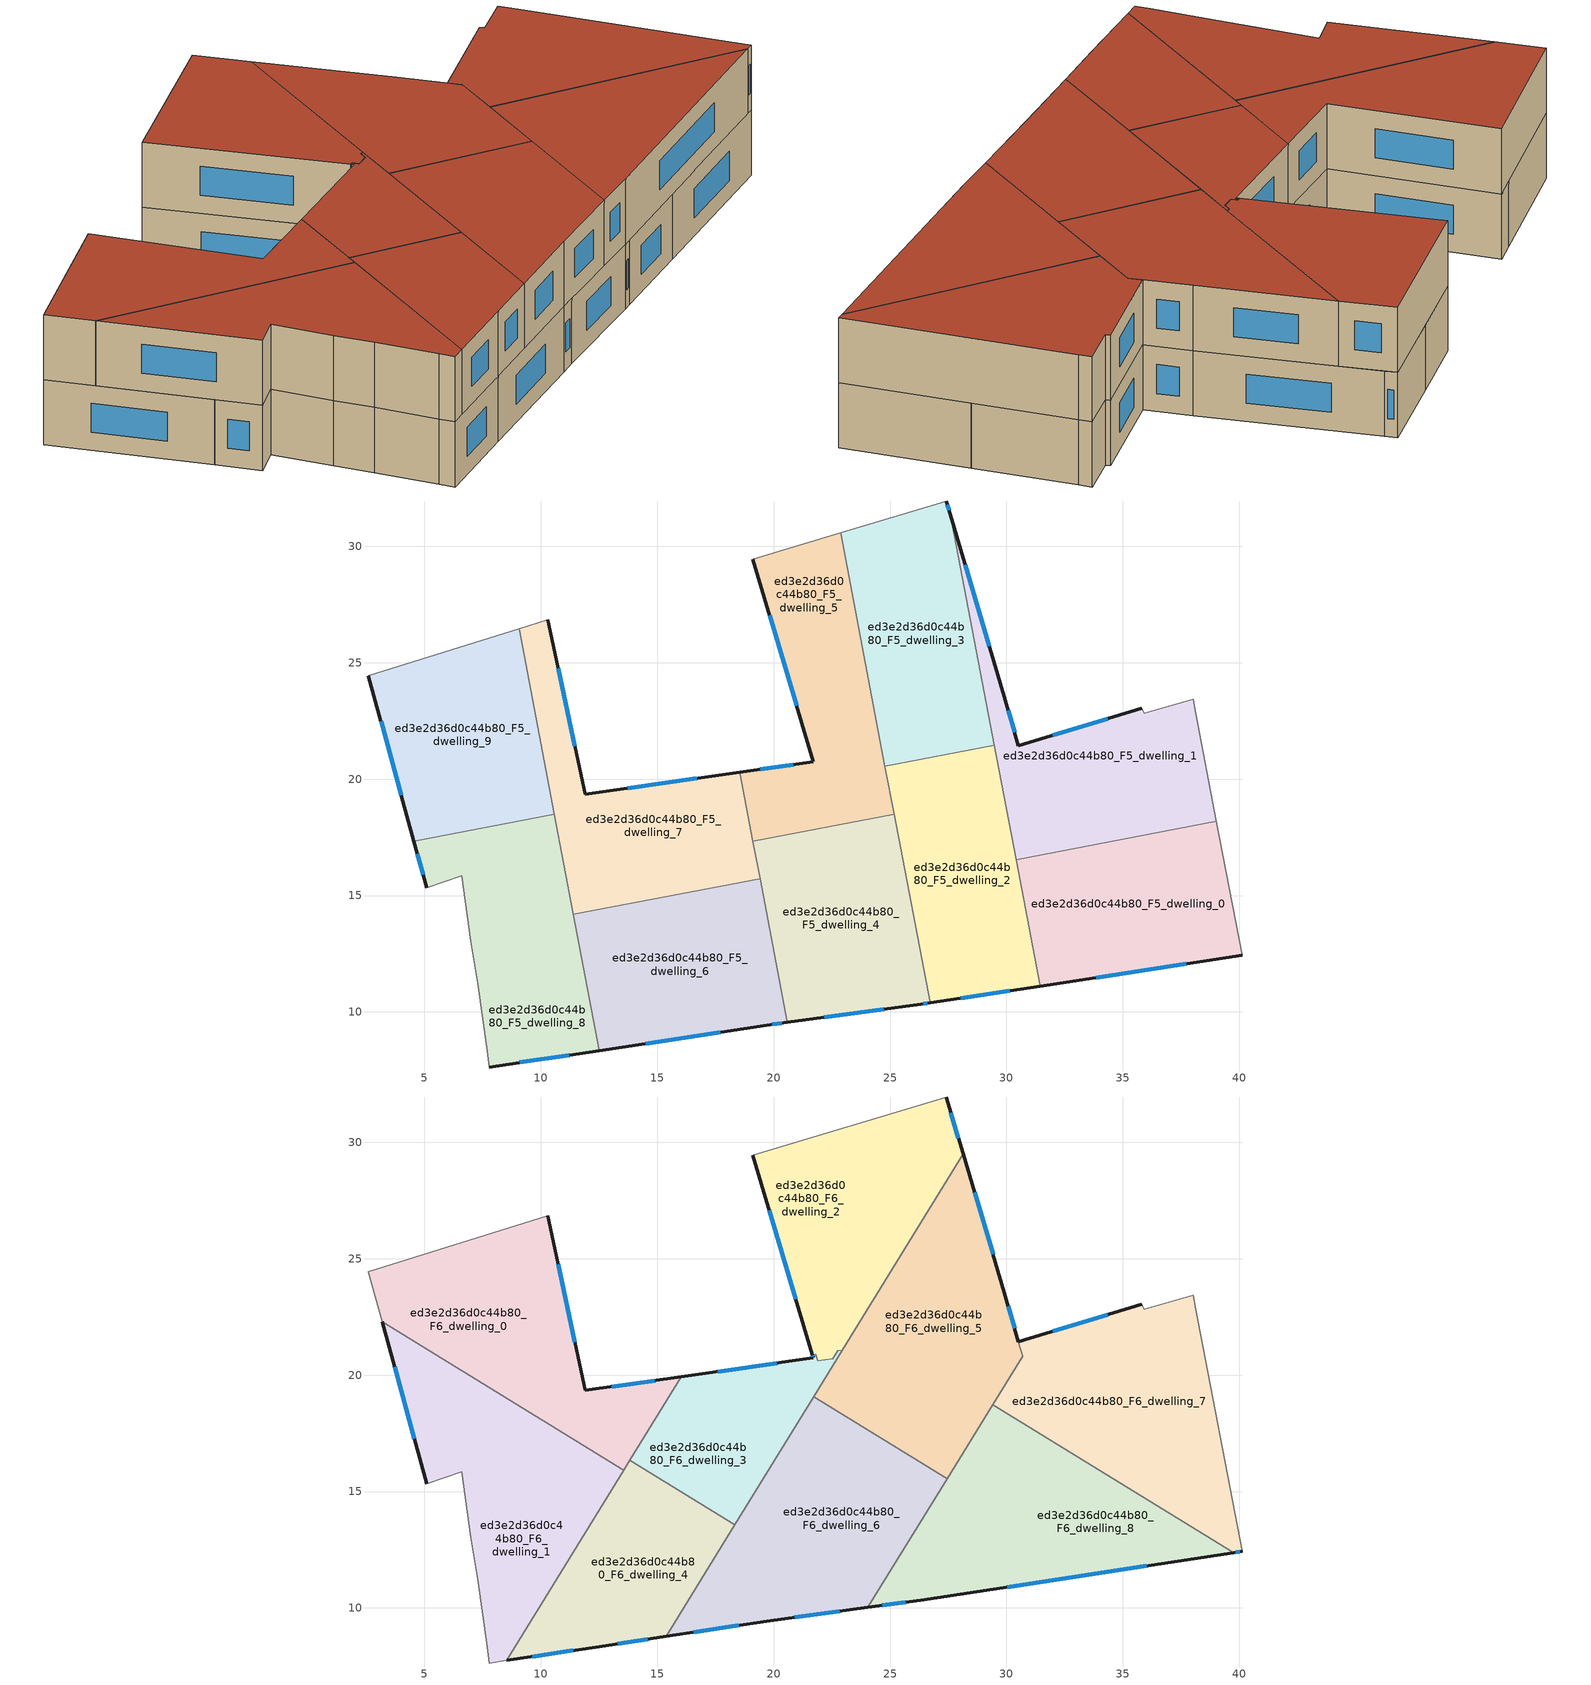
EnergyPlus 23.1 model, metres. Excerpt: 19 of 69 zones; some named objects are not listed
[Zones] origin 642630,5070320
ed3e2d36d0c44b80_F5_dwelling_0
 floor to ed3e2d36d0c44b80_F4_dwelling_0 (EU_floor_Construction): 39.02,18.18 40.12,12.43 31.45,11.11 30.41,16.54 z15
 wall outside (EU_wall_Construction): 31.45,11.11 40.12,12.43 z15:18
 wall to ed3e2d36d0c44b80_F5_dwelling_1 (EU_wall_Construction): 39.02,18.18 30.41,16.54 z15:18
 wall adiabatic (EU_wall_Construction): 40.12,12.43 39.02,18.18 z15:18
 wall to ed3e2d36d0c44b80_F5_dwelling_2 (EU_wall_Construction): 30.41,16.54 31.45,11.11 z15:18
 window (EU_Window_Construction): 33.85,11.48 37.72,12.07 z15.83:17.17
 ceiling adiabatic (EU_roof_Construction): 39.76,12.38 32.37,16.92 30.41,16.54 31.45,11.11 z18
ed3e2d36d0c44b80_F5_dwelling_1
 floor to ed3e2d36d0c44b80_F4_dwelling_1 (EU_floor_Construction): 38.02,23.44 38.12,22.84 39.02,18.18 30.41,16.54 27.58,31.39 29.92,23.54 30.52,21.44 35.82,23.04 35.92,22.84 z15
 wall outside (EU_wall_Construction): 35.82,23.04 30.52,21.44 29.92,23.54 27.58,31.39 z15:18
 wall adiabatic (EU_wall_Construction): 39.02,18.18 38.12,22.84 38.02,23.44 35.92,22.84 35.82,23.04 z15:18
 wall to ed3e2d36d0c44b80_F5_dwelling_3 (EU_wall_Construction): 27.58,31.39 29.48,21.46 z15:18
 wall to ed3e2d36d0c44b80_F5_dwelling_2 (EU_wall_Construction): 29.48,21.46 30.41,16.54 z15:18
 window (EU_Window_Construction): 29.27,25.71 28.23,29.22 / 30.35,22.02 30.08,22.96 / 34.35,22.6 31.98,21.88 z15.83:17.17
 ceiling adiabatic (EU_roof_Construction): 32.37,16.92 30.07,18.33 30.41,16.54 z18
ed3e2d36d0c44b80_F5_dwelling_2
 floor to ed3e2d36d0c44b80_F4_dwelling_2 (EU_floor_Construction): 29.48,21.46 31.45,11.11 26.72,10.39 24.78,20.56 z15
 wall outside (EU_wall_Construction): 26.72,10.39 31.45,11.11 z15:18
 wall to ed3e2d36d0c44b80_F5_dwelling_3 (EU_wall_Construction): 29.48,21.46 24.78,20.56 z15:18
 wall to ed3e2d36d0c44b80_F5_dwelling_4 (EU_wall_Construction): 25.18,18.49 26.72,10.39 z15:18
 wall to ed3e2d36d0c44b80_F5_dwelling_5 (EU_wall_Construction): 24.78,20.56 25.18,18.49 z15:18
 window (EU_Window_Construction): 28.03,10.59 30.14,10.91 z15.83:17.17
ed3e2d36d0c44b80_F5_dwelling_3
 floor to ed3e2d36d0c44b80_F4_dwelling_3 (EU_floor_Construction): 27.58,31.39 29.48,21.46 24.78,20.56 22.87,30.58 27.42,31.95 z15
 wall outside (EU_wall_Construction): 27.58,31.39 27.42,31.95 z15:18
 wall adiabatic (EU_wall_Construction): 27.42,31.95 22.87,30.58 z15:18
 wall to ed3e2d36d0c44b80_F5_dwelling_5 (EU_wall_Construction): 22.87,30.58 24.78,20.56 z15:18
 window (EU_Window_Construction): 27.54,31.54 27.46,31.79 z15.83:17.17
ed3e2d36d0c44b80_F5_dwelling_4
 floor to ed3e2d36d0c44b80_F4_dwelling_4 (EU_floor_Construction): 25.18,18.49 26.72,10.39 26.31,10.33 20.59,9.55 19.11,17.33 z15
 wall outside (EU_wall_Construction): 20.59,9.55 26.31,10.33 26.72,10.39 z15:18
 wall to ed3e2d36d0c44b80_F5_dwelling_5 (EU_wall_Construction): 25.18,18.49 19.11,17.33 z15:18
 wall to ed3e2d36d0c44b80_F5_dwelling_6 (EU_wall_Construction): 19.42,15.72 20.59,9.55 z15:18
 wall to ed3e2d36d0c44b80_F5_dwelling_7 (EU_wall_Construction): 19.11,17.33 19.42,15.72 z15:18
 window (EU_Window_Construction): 26.42,10.35 26.61,10.38 / 22.18,9.77 24.73,10.12 z15.83:17.17
ed3e2d36d0c44b80_F5_dwelling_5
 floor to ed3e2d36d0c44b80_F4_dwelling_5 (EU_floor_Construction): 22.87,30.58 25.18,18.49 19.11,17.33 18.55,20.29 21.71,20.74 19.11,29.45 z15
 wall outside (EU_wall_Construction): 19.11,29.45 21.71,20.74 18.55,20.29 z15:18
 wall adiabatic (EU_wall_Construction): 22.87,30.58 19.11,29.45 z15:18
 wall to ed3e2d36d0c44b80_F5_dwelling_7 (EU_wall_Construction): 18.55,20.29 19.11,17.33 z15:18
 window (EU_Window_Construction): 19.83,27.04 20.99,23.15 / 20.83,20.62 19.42,20.41 z15.83:17.17
ed3e2d36d0c44b80_F5_dwelling_6
 floor to ed3e2d36d0c44b80_F4_dwelling_6 (EU_floor_Construction): 19.42,15.72 20.59,9.55 19.7,9.43 12.52,8.34 11.4,14.19 z15
 wall outside (EU_wall_Construction): 12.52,8.34 19.7,9.43 20.59,9.55 z15:18
 wall to ed3e2d36d0c44b80_F5_dwelling_7 (EU_wall_Construction): 19.42,15.72 11.4,14.19 z15:18
 wall to ed3e2d36d0c44b80_F5_dwelling_8 (EU_wall_Construction): 11.4,14.19 12.52,8.34 z15:18
 window (EU_Window_Construction): 14.51,8.64 17.72,9.13 / 19.95,9.47 20.35,9.52 z15.83:17.17
ed3e2d36d0c44b80_F5_dwelling_7
 floor to ed3e2d36d0c44b80_F4_dwelling_7 (EU_floor_Construction): 18.55,20.29 19.42,15.72 11.4,14.19 9.06,26.46 10.3,26.85 11.9,19.34 z15
 wall outside (EU_wall_Construction): 18.55,20.29 11.9,19.34 10.3,26.85 z15:18
 wall adiabatic (EU_wall_Construction): 10.3,26.85 9.06,26.46 z15:18
 wall to ed3e2d36d0c44b80_F5_dwelling_9 (EU_wall_Construction): 9.06,26.46 10.58,18.49 z15:18
 wall to ed3e2d36d0c44b80_F5_dwelling_8 (EU_wall_Construction): 10.58,18.49 11.4,14.19 z15:18
 window (EU_Window_Construction): 11.46,21.42 10.75,24.77 / 16.71,20.03 13.74,19.6 z15.83:17.17
ed3e2d36d0c44b80_F5_dwelling_8
 floor to ed3e2d36d0c44b80_F4_dwelling_8 (EU_floor_Construction): 10.58,18.49 12.52,8.34 7.8,7.63 7.7,8.34 7.3,11.24 7,13.04 6.6,15.84 5.1,15.34 4.55,17.34 z15
 wall outside (EU_wall_Construction): 4.55,17.34 5.1,15.34 / 7.8,7.63 12.52,8.34 z15:18
 wall adiabatic (EU_wall_Construction): 5.1,15.34 6.6,15.84 7,13.04 7.3,11.24 7.7,8.34 7.8,7.63 z15:18
 wall to ed3e2d36d0c44b80_F5_dwelling_9 (EU_wall_Construction): 10.58,18.49 4.55,17.34 z15:18
 window (EU_Window_Construction): 4.7,16.79 4.95,15.89 / 9.1,7.83 11.21,8.14 z15.83:17.17
ed3e2d36d0c44b80_F5_dwelling_9
 floor to ed3e2d36d0c44b80_F4_dwelling_9 (EU_floor_Construction): 9.06,26.46 10.58,18.49 4.55,17.34 2.6,24.45 z15
 wall outside (EU_wall_Construction): 2.6,24.45 4.55,17.34 z15:18
 wall adiabatic (EU_wall_Construction): 9.06,26.46 2.6,24.45 z15:18
 window (EU_Window_Construction): 3.14,22.48 4.01,19.31 z15.83:17.17
ed3e2d36d0c44b80_F6_dwelling_0
 floor to ed3e2d36d0c44b80_F5_dwelling_9 (EU_floor_Construction): 9.06,26.46 10.58,18.49 9.65,18.31 3.19,22.28 2.6,24.45 z18
 floor to ed3e2d36d0c44b80_F5_dwelling_7 (EU_floor_Construction): 10.3,26.85 11.9,19.34 16.04,19.93 13.56,15.91 10.75,17.64 9.06,26.46 z18
 floor to ed3e2d36d0c44b80_F5_dwelling_8 (EU_floor_Construction): 10.58,18.49 10.75,17.64 9.65,18.31 z18
 wall outside (EU_wall_Construction): 16.04,19.93 11.9,19.34 10.3,26.85 z18:21
 wall adiabatic (EU_wall_Construction): 10.3,26.85 2.6,24.45 3.19,22.29 z18:21
 wall to ed3e2d36d0c44b80_F6_dwelling_1 (EU_wall_Construction): 3.19,22.29 13.56,15.91 z18:21
 wall to ed3e2d36d0c44b80_F6_dwelling_3 (EU_wall_Construction): 13.83,16.34 16.04,19.93 z18:21
 wall to ed3e2d36d0c44b80_F6_dwelling_4 (EU_wall_Construction): 13.56,15.91 13.83,16.34 z18:21
 window (EU_Window_Construction): 11.46,21.42 10.75,24.77 / 14.89,19.77 13.05,19.51 z18.83:20.17
 roof outside (EU_roof_Construction): 13.56,15.91 16.04,19.93 11.9,19.34 10.3,26.85 2.6,24.45 3.19,22.29 z21
ed3e2d36d0c44b80_F6_dwelling_1
 floor to ed3e2d36d0c44b80_F5_dwelling_8 (EU_floor_Construction): 10.75,17.64 11.66,12.82 8.54,7.75 7.8,7.63 7.7,8.34 7.3,11.24 7,13.04 6.6,15.84 5.1,15.34 4.55,17.34 9.65,18.31 z18
 floor to ed3e2d36d0c44b80_F5_dwelling_9 (EU_floor_Construction): 9.65,18.31 4.55,17.34 3.19,22.28 z18
 floor to ed3e2d36d0c44b80_F5_dwelling_6 (EU_floor_Construction): 12.65,14.43 11.66,12.82 11.4,14.19 z18
 floor to ed3e2d36d0c44b80_F5_dwelling_7 (EU_floor_Construction): 13.56,15.91 12.65,14.43 11.4,14.19 10.75,17.64 z18
 wall outside (EU_wall_Construction): 3.19,22.29 5.1,15.34 z18:21
 wall adiabatic (EU_wall_Construction): 5.1,15.34 6.6,15.84 7,13.04 7.3,11.24 7.7,8.34 7.8,7.63 8.54,7.75 z18:21
 wall to ed3e2d36d0c44b80_F6_dwelling_4 (EU_wall_Construction): 8.54,7.75 13.56,15.91 z18:21
 window (EU_Window_Construction): 3.72,20.36 4.57,17.26 z18.83:20.17
 roof outside (EU_roof_Construction): 8.54,7.75 13.56,15.91 3.19,22.29 5.1,15.34 6.6,15.84 7,13.04 7.3,11.24 7.7,8.34 7.8,7.63 z21
ed3e2d36d0c44b80_F6_dwelling_2
 floor to ed3e2d36d0c44b80_F5_dwelling_5 (EU_floor_Construction): 22.87,30.58 24.28,23.23 22.95,21.07 22.75,21.04 22.55,20.71 21.9,20.62 21.82,20.91 21.67,20.89 19.11,29.45 z18
 floor to ed3e2d36d0c44b80_F5_dwelling_1 (EU_floor_Construction): 27.58,31.39 28.14,29.51 27.99,29.26 z18
 floor to ed3e2d36d0c44b80_F5_dwelling_3 (EU_floor_Construction): 27.42,31.95 27.58,31.39 27.99,29.26 24.28,23.23 22.87,30.58 z18
 wall outside (EU_wall_Construction): 28.14,29.51 27.42,31.95 / 19.11,29.45 21.67,20.88 z18:21
 wall adiabatic (EU_wall_Construction): 27.42,31.95 19.11,29.45 z18:21
 wall to ed3e2d36d0c44b80_F6_dwelling_3 (EU_wall_Construction): 21.67,20.88 21.82,20.91 21.9,20.62 22.55,20.71 22.75,21.04 22.95,21.07 z18:21
 wall to ed3e2d36d0c44b80_F6_dwelling_5 (EU_wall_Construction): 22.95,21.07 28.14,29.51 z18:21
 window (EU_Window_Construction): 27.94,30.19 27.62,31.27 / 19.82,27.08 20.96,23.26 z18.83:20.17
 roof outside (EU_roof_Construction): 22.95,21.07 28.14,29.51 27.42,31.95 19.11,29.45 21.67,20.88 21.82,20.91 21.9,20.62 22.55,20.71 22.75,21.04 z21
ed3e2d36d0c44b80_F6_dwelling_3
 floor to ed3e2d36d0c44b80_F5_dwelling_7 (EU_floor_Construction): 18.55,20.29 19.42,15.72 15.91,15.05 13.83,16.34 16.04,19.93 z18
 floor to ed3e2d36d0c44b80_F5_dwelling_5 (EU_floor_Construction): 22.95,21.07 20.85,17.66 19.11,17.33 18.55,20.29 21.71,20.74 21.67,20.89 21.82,20.91 21.9,20.62 22.55,20.71 22.75,21.04 z18
 floor to ed3e2d36d0c44b80_F5_dwelling_6 (EU_floor_Construction): 19.42,15.72 19.48,15.43 18.33,13.57 15.91,15.05 z18
 floor to ed3e2d36d0c44b80_F5_dwelling_4 (EU_floor_Construction): 20.85,17.66 19.48,15.43 19.11,17.33 z18
 wall outside (EU_wall_Construction): 21.71,20.74 16.04,19.93 / 21.71,20.74 21.67,20.88 z18:21
 wall to ed3e2d36d0c44b80_F6_dwelling_4 (EU_wall_Construction): 13.83,16.34 18.33,13.57 z18:21
 wall to ed3e2d36d0c44b80_F6_dwelling_6 (EU_wall_Construction): 18.33,13.57 21.72,19.08 z18:21
 wall to ed3e2d36d0c44b80_F6_dwelling_5 (EU_wall_Construction): 21.72,19.08 22.95,21.07 z18:21
 window (EU_Window_Construction): 20.14,20.52 17.61,20.16 / 21.7,20.78 21.68,20.85 z18.83:20.17
 roof outside (EU_roof_Construction): 18.33,13.57 22.95,21.07 22.75,21.04 22.55,20.71 21.9,20.62 21.82,20.91 21.67,20.88 21.71,20.74 16.04,19.93 13.83,16.34 z21
ed3e2d36d0c44b80_F6_dwelling_4
 floor to ed3e2d36d0c44b80_F5_dwelling_6 (EU_floor_Construction): 18.33,13.57 15.38,8.78 12.52,8.34 11.66,12.82 12.65,14.43 15.91,15.05 z18
 floor to ed3e2d36d0c44b80_F5_dwelling_8 (EU_floor_Construction): 11.66,12.82 12.52,8.34 12.51,8.34 8.54,7.75 z18
 floor to ed3e2d36d0c44b80_F5_dwelling_7 (EU_floor_Construction): 15.91,15.05 12.65,14.43 13.83,16.34 z18
 wall outside (EU_wall_Construction): 8.54,7.75 12.5,8.33 15.38,8.78 z18:21
 wall to ed3e2d36d0c44b80_F6_dwelling_6 (EU_wall_Construction): 15.38,8.78 18.33,13.57 z18:21
 window (EU_Window_Construction): 13.3,8.46 14.58,8.65 / 9.64,7.91 11.4,8.17 z18.83:20.17
 roof outside (EU_roof_Construction): 15.38,8.78 18.33,13.57 13.83,16.34 8.54,7.75 12.5,8.33 z21
ed3e2d36d0c44b80_F6_dwelling_5
 floor to ed3e2d36d0c44b80_F5_dwelling_2 (EU_floor_Construction): 29.48,21.46 29.86,19.46 27.45,15.55 25.51,16.74 24.78,20.56 z18
 floor to ed3e2d36d0c44b80_F5_dwelling_3 (EU_floor_Construction): 27.99,29.26 29.48,21.46 24.78,20.56 24.28,23.23 z18
 floor to ed3e2d36d0c44b80_F5_dwelling_1 (EU_floor_Construction): 28.14,29.51 29.92,23.54 30.69,20.82 29.86,19.46 27.99,29.26 z18
 floor to ed3e2d36d0c44b80_F5_dwelling_5 (EU_floor_Construction): 24.28,23.23 25.18,18.49 23.27,18.12 21.72,19.08 z18
 floor to ed3e2d36d0c44b80_F5_dwelling_4 (EU_floor_Construction): 25.18,18.49 25.51,16.74 23.27,18.12 z18
 wall outside (EU_wall_Construction): 30.52,21.44 29.92,23.54 28.14,29.51 z18:21
 wall to ed3e2d36d0c44b80_F6_dwelling_6 (EU_wall_Construction): 21.72,19.08 27.45,15.55 z18:21
 wall to ed3e2d36d0c44b80_F6_dwelling_7 (EU_wall_Construction): 29.41,18.74 30.69,20.82 30.52,21.44 z18:21
 wall to ed3e2d36d0c44b80_F6_dwelling_8 (EU_wall_Construction): 27.45,15.55 29.41,18.74 z18:21
 window (EU_Window_Construction): 29.43,25.19 28.63,27.86 / 30.35,22.02 30.08,22.96 z18.83:20.17
 roof outside (EU_roof_Construction): 27.45,15.55 30.69,20.82 29.92,23.54 28.14,29.51 21.72,19.08 z21
ed3e2d36d0c44b80_F6_dwelling_6
 floor to ed3e2d36d0c44b80_F5_dwelling_4 (EU_floor_Construction): 25.51,16.74 26.14,13.43 24.05,10.03 20.59,9.56 19.48,15.43 20.85,17.66 23.27,18.12 z18
 floor to ed3e2d36d0c44b80_F5_dwelling_6 (EU_floor_Construction): 19.48,15.43 20.59,9.56 19.7,9.43 15.38,8.78 z18
 floor to ed3e2d36d0c44b80_F5_dwelling_2 (EU_floor_Construction): 27.45,15.55 26.14,13.43 25.51,16.74 z18
 floor to ed3e2d36d0c44b80_F5_dwelling_5 (EU_floor_Construction): 23.27,18.12 20.85,17.66 21.72,19.08 z18
 wall outside (EU_wall_Construction): 15.38,8.78 19.7,9.43 24.05,10.03 z18:21
 wall to ed3e2d36d0c44b80_F6_dwelling_8 (EU_wall_Construction): 24.05,10.03 27.45,15.55 z18:21
 window (EU_Window_Construction): 20.91,9.6 22.85,9.86 / 16.58,8.96 18.51,9.25 z18.83:20.17
 roof outside (EU_roof_Construction): 24.05,10.03 27.45,15.55 21.72,19.08 15.38,8.78 19.7,9.43 z21
ed3e2d36d0c44b80_F6_dwelling_7
 floor to ed3e2d36d0c44b80_F5_dwelling_1 (EU_floor_Construction): 38.02,23.44 38.12,22.84 39.02,18.18 32.37,16.92 30.07,18.33 29.86,19.46 30.69,20.82 30.52,21.44 35.82,23.04 35.92,22.84 z18
 floor to ed3e2d36d0c44b80_F5_dwelling_0 (EU_floor_Construction): 39.02,18.18 40.12,12.43 39.76,12.38 32.37,16.92 z18
 floor to ed3e2d36d0c44b80_F5_dwelling_2 (EU_floor_Construction): 29.86,19.46 30.07,18.33 29.41,18.74 z18
 wall outside (EU_wall_Construction): 39.76,12.38 40.12,12.43 / 35.82,23.04 30.52,21.44 z18:21
 wall to ed3e2d36d0c44b80_F6_dwelling_8 (EU_wall_Construction): 29.41,18.74 39.76,12.38 z18:21
 wall adiabatic (EU_wall_Construction): 40.12,12.43 38.12,22.84 38.02,23.44 35.92,22.84 35.82,23.04 z18:21
 window (EU_Window_Construction): 39.86,12.39 40.02,12.41 / 34.35,22.6 31.98,21.88 z18.83:20.17
 roof outside (EU_roof_Construction): 40.12,12.43 38.12,22.84 38.02,23.44 35.92,22.84 35.82,23.04 30.52,21.44 30.69,20.82 29.41,18.74 39.76,12.38 z21
ed3e2d36d0c44b80_F6_dwelling_8
 floor to ed3e2d36d0c44b80_F5_dwelling_4 (EU_floor_Construction): 26.14,13.43 26.72,10.39 26.31,10.33 24.05,10.03 z18
 floor to ed3e2d36d0c44b80_F5_dwelling_2 (EU_floor_Construction): 30.07,18.33 31.45,11.11 26.72,10.39 26.14,13.43 29.41,18.74 z18
 floor adiabatic (EU_floor_Construction): 39.76,12.38 26.31,10.33 31.45,11.11 30.07,18.33 29.41,18.74 z18
 wall outside (EU_wall_Construction): 24.05,10.03 26.31,10.33 39.76,12.38 z18:21
 window (EU_Window_Construction): 30.03,10.9 36.03,11.81 / 24.68,10.11 25.68,10.25 z18.83:20.17
 roof outside (EU_roof_Construction): 39.76,12.38 29.41,18.74 24.05,10.03 26.31,10.33 z21
[Building]
EU S2 Campaign: North Axis=0; Terrain=City; Solar Distribution=FullExterior
[Site:Location]
Lyon-Bron: Latitude=45.75; Longitude=5; Time Zone=1; Elevation=198
[SizingPeriod:WeatherFileDays]
AnnualSizingPeriod: Begin Month=1; Begin Day of Month=1; End Month=12; End Day of Month=31; Day of Week for Start Day=Monday; Use Weather File Daylight Saving Period=No; Use Weather File Rain and Snow Indicators=No
[MATERIAL]
EU_InternalMass_Material: Roughness=MediumRough; Thickness=0.1; Conductivity=1; Density=1800; Specific Heat=900; Thermal Absorptance=0.9; Solar Absorptance=0.7; Visible Absorptance=0.7
[MATERIAL:NOMASS] Roughness=MediumRough; Thermal Absorptance=0.9; Solar Absorptance=0.7; Visible Absorptance=0.7
Name | Thermal Resistance
EU_wall_NoMass | 1.97775
EU_roof_NoMass | 1.81626
EU_floor_NoMass | 1.84812
[WINDOWMATERIAL:SIMPLEGLAZINGSYSTEM]
EU_Window_SimpleGlazing: UFactor=3.27502; Solar Heat Gain Coefficient=0.76; Visible Transmittance=0.76
[CONSTRUCTION]
EU_wall_Construction: EU_wall_NoMass
EU_roof_Construction: EU_roof_NoMass
EU_floor_Construction: EU_floor_NoMass
EU_InternalMass_Construction: EU_InternalMass_Material
EU_Window_Construction: EU_Window_SimpleGlazing
[ZONE] Type=1; Multiplier=1; Ceiling Height=autocalculate; Floor Area=autocalculate; Part of Total Floor Area=Yes
Name | Volume
ed3e2d36d0c44b80_F5_dwelling_0 | 149.678
ed3e2d36d0c44b80_F6_dwelling_0 | 178.582
ed3e2d36d0c44b80_F5_dwelling_1; ed3e2d36d0c44b80_F5_dwelling_3 | 149.651
ed3e2d36d0c44b80_F6_dwelling_1 | 178.615
ed3e2d36d0c44b80_F5_dwelling_2 | 149.654
ed3e2d36d0c44b80_F6_dwelling_2 | 164.806
ed3e2d36d0c44b80_F6_dwelling_3 | 101.646
ed3e2d36d0c44b80_F5_dwelling_4 | 149.695
ed3e2d36d0c44b80_F6_dwelling_4 | 124.71
ed3e2d36d0c44b80_F5_dwelling_5 | 149.674
ed3e2d36d0c44b80_F6_dwelling_5 | 186.379
ed3e2d36d0c44b80_F5_dwelling_6 | 149.658
ed3e2d36d0c44b80_F6_dwelling_6 | 187.079
ed3e2d36d0c44b80_F5_dwelling_7 | 149.681
ed3e2d36d0c44b80_F6_dwelling_7 | 187.785
ed3e2d36d0c44b80_F5_dwelling_8 | 149.673
ed3e2d36d0c44b80_F6_dwelling_8 | 187.074
ed3e2d36d0c44b80_F5_dwelling_9 | 149.668
[INTERNALMASS] Construction=EU_InternalMass_Construction
Name | Zone or ZoneList | Surface Area
ed3e2d36d0c44b80_F5_dwelling_0_EU_InternalMass | ed3e2d36d0c44b80_F5_dwelling_0 | 49.8918
ed3e2d36d0c44b80_F5_dwelling_1_EU_InternalMass | ed3e2d36d0c44b80_F5_dwelling_1 | 49.885
ed3e2d36d0c44b80_F5_dwelling_2_EU_InternalMass | ed3e2d36d0c44b80_F5_dwelling_2 | 49.8845
ed3e2d36d0c44b80_F5_dwelling_3_EU_InternalMass | ed3e2d36d0c44b80_F5_dwelling_3 | 49.8824
ed3e2d36d0c44b80_F5_dwelling_4_EU_InternalMass | ed3e2d36d0c44b80_F5_dwelling_4 | 49.8972
ed3e2d36d0c44b80_F5_dwelling_5_EU_InternalMass | ed3e2d36d0c44b80_F5_dwelling_5 | 49.8906
ed3e2d36d0c44b80_F5_dwelling_6_EU_InternalMass | ed3e2d36d0c44b80_F5_dwelling_6 | 49.8862
ed3e2d36d0c44b80_F5_dwelling_7_EU_InternalMass | ed3e2d36d0c44b80_F5_dwelling_7 | 49.8934
ed3e2d36d0c44b80_F5_dwelling_8_EU_InternalMass | ed3e2d36d0c44b80_F5_dwelling_8 | 49.8909
ed3e2d36d0c44b80_F5_dwelling_9_EU_InternalMass | ed3e2d36d0c44b80_F5_dwelling_9 | 49.8883
ed3e2d36d0c44b80_F6_dwelling_0_EU_InternalMass | ed3e2d36d0c44b80_F6_dwelling_0 | 59.5274
ed3e2d36d0c44b80_F6_dwelling_1_EU_InternalMass | ed3e2d36d0c44b80_F6_dwelling_1 | 59.5378
ed3e2d36d0c44b80_F6_dwelling_2_EU_InternalMass | ed3e2d36d0c44b80_F6_dwelling_2 | 54.9347
ed3e2d36d0c44b80_F6_dwelling_3_EU_InternalMass | ed3e2d36d0c44b80_F6_dwelling_3 | 33.8818
ed3e2d36d0c44b80_F6_dwelling_4_EU_InternalMass | ed3e2d36d0c44b80_F6_dwelling_4 | 41.5704
ed3e2d36d0c44b80_F6_dwelling_5_EU_InternalMass | ed3e2d36d0c44b80_F6_dwelling_5 | 62.1239
ed3e2d36d0c44b80_F6_dwelling_6_EU_InternalMass | ed3e2d36d0c44b80_F6_dwelling_6 | 62.3596
ed3e2d36d0c44b80_F6_dwelling_7_EU_InternalMass | ed3e2d36d0c44b80_F6_dwelling_7 | 62.5956
ed3e2d36d0c44b80_F6_dwelling_8_EU_InternalMass | ed3e2d36d0c44b80_F6_dwelling_8 | 62.3579
[OTHEREQUIPMENT] Fuel Type=Electricity; Design Level Calculation Method=Watts/Area; Power per Zone Floor Area=1; Fraction Latent=0; Fraction Radiant=0; Fraction Lost=0; Carbon Dioxide Generation Rate=0; EndUse Subcategory=EU_Step8_InternalGains
Name | Zone or ZoneList or Space or SpaceList | Schedule
EU_Step8_InternalGain_ed3e2d36d0c44b80_F5_dwelling_0_f000 | ed3e2d36d0c44b80_F5_dwelling_0 | EU_Step8_GainSchedule_ed3e2d36d0c44b80_F5_dwelling_0_f000
EU_Step8_InternalGain_ed3e2d36d0c44b80_F5_dwelling_1_f000 | ed3e2d36d0c44b80_F5_dwelling_1 | EU_Step8_GainSchedule_ed3e2d36d0c44b80_F5_dwelling_1_f000
EU_Step8_InternalGain_ed3e2d36d0c44b80_F5_dwelling_2_f000 | ed3e2d36d0c44b80_F5_dwelling_2 | EU_Step8_GainSchedule_ed3e2d36d0c44b80_F5_dwelling_2_f000
EU_Step8_InternalGain_ed3e2d36d0c44b80_F5_dwelling_3_f000 | ed3e2d36d0c44b80_F5_dwelling_3 | EU_Step8_GainSchedule_ed3e2d36d0c44b80_F5_dwelling_3_f000
EU_Step8_InternalGain_ed3e2d36d0c44b80_F5_dwelling_4_f000 | ed3e2d36d0c44b80_F5_dwelling_4 | EU_Step8_GainSchedule_ed3e2d36d0c44b80_F5_dwelling_4_f000
EU_Step8_InternalGain_ed3e2d36d0c44b80_F5_dwelling_5_f000 | ed3e2d36d0c44b80_F5_dwelling_5 | EU_Step8_GainSchedule_ed3e2d36d0c44b80_F5_dwelling_5_f000
EU_Step8_InternalGain_ed3e2d36d0c44b80_F5_dwelling_6_f000 | ed3e2d36d0c44b80_F5_dwelling_6 | EU_Step8_GainSchedule_ed3e2d36d0c44b80_F5_dwelling_6_f000
EU_Step8_InternalGain_ed3e2d36d0c44b80_F5_dwelling_7_f000 | ed3e2d36d0c44b80_F5_dwelling_7 | EU_Step8_GainSchedule_ed3e2d36d0c44b80_F5_dwelling_7_f000
EU_Step8_InternalGain_ed3e2d36d0c44b80_F5_dwelling_8_f000 | ed3e2d36d0c44b80_F5_dwelling_8 | EU_Step8_GainSchedule_ed3e2d36d0c44b80_F5_dwelling_8_f000
EU_Step8_InternalGain_ed3e2d36d0c44b80_F5_dwelling_9_f000 | ed3e2d36d0c44b80_F5_dwelling_9 | EU_Step8_GainSchedule_ed3e2d36d0c44b80_F5_dwelling_9_f000
EU_Step8_InternalGain_ed3e2d36d0c44b80_F6_dwelling_0_f000 | ed3e2d36d0c44b80_F6_dwelling_0 | EU_Step8_GainSchedule_ed3e2d36d0c44b80_F6_dwelling_0_f000
EU_Step8_InternalGain_ed3e2d36d0c44b80_F6_dwelling_1_f000 | ed3e2d36d0c44b80_F6_dwelling_1 | EU_Step8_GainSchedule_ed3e2d36d0c44b80_F6_dwelling_1_f000
EU_Step8_InternalGain_ed3e2d36d0c44b80_F6_dwelling_2_f000 | ed3e2d36d0c44b80_F6_dwelling_2 | EU_Step8_GainSchedule_ed3e2d36d0c44b80_F6_dwelling_2_f000
EU_Step8_InternalGain_ed3e2d36d0c44b80_F6_dwelling_3_f000 | ed3e2d36d0c44b80_F6_dwelling_3 | EU_Step8_GainSchedule_ed3e2d36d0c44b80_F6_dwelling_3_f000
EU_Step8_InternalGain_ed3e2d36d0c44b80_F6_dwelling_4_f000 | ed3e2d36d0c44b80_F6_dwelling_4 | EU_Step8_GainSchedule_ed3e2d36d0c44b80_F6_dwelling_4_f000
EU_Step8_InternalGain_ed3e2d36d0c44b80_F6_dwelling_5_f000 | ed3e2d36d0c44b80_F6_dwelling_5 | EU_Step8_GainSchedule_ed3e2d36d0c44b80_F6_dwelling_5_f000
EU_Step8_InternalGain_ed3e2d36d0c44b80_F6_dwelling_6_f000 | ed3e2d36d0c44b80_F6_dwelling_6 | EU_Step8_GainSchedule_ed3e2d36d0c44b80_F6_dwelling_6_f000
EU_Step8_InternalGain_ed3e2d36d0c44b80_F6_dwelling_7_f000 | ed3e2d36d0c44b80_F6_dwelling_7 | EU_Step8_GainSchedule_ed3e2d36d0c44b80_F6_dwelling_7_f000
EU_Step8_InternalGain_ed3e2d36d0c44b80_F6_dwelling_8_f000 | ed3e2d36d0c44b80_F6_dwelling_8 | EU_Step8_GainSchedule_ed3e2d36d0c44b80_F6_dwelling_8_f000
[ZONEVENTILATION:DESIGNFLOWRATE] Schedule=EU_AlwaysOn; Design Flow Rate Calculation Method=AirChanges/Hour; Air Changes per Hour=0.759424; Ventilation Type=Natural; Fan Pressure Rise=0; Fan Total Efficiency=1; Constant Term Coefficient=1; Temperature Term Coefficient=0; Velocity Term Coefficient=0; Velocity Squared Term Coefficient=0; Minimum Indoor Temperature=-100; Maximum Indoor Temperature=100; Delta Temperature=-100; Minimum Outdoor Temperature=-100; Maximum Outdoor Temperature=100; Maximum Wind Speed=40
Name | Zone or ZoneList or Space or SpaceList
EU_ConstantAir_ed3e2d36d0c44b80_F5_dwelling_0 | ed3e2d36d0c44b80_F5_dwelling_0
EU_ConstantAir_ed3e2d36d0c44b80_F5_dwelling_1 | ed3e2d36d0c44b80_F5_dwelling_1
EU_ConstantAir_ed3e2d36d0c44b80_F5_dwelling_2 | ed3e2d36d0c44b80_F5_dwelling_2
EU_ConstantAir_ed3e2d36d0c44b80_F5_dwelling_3 | ed3e2d36d0c44b80_F5_dwelling_3
EU_ConstantAir_ed3e2d36d0c44b80_F5_dwelling_4 | ed3e2d36d0c44b80_F5_dwelling_4
EU_ConstantAir_ed3e2d36d0c44b80_F5_dwelling_5 | ed3e2d36d0c44b80_F5_dwelling_5
EU_ConstantAir_ed3e2d36d0c44b80_F5_dwelling_6 | ed3e2d36d0c44b80_F5_dwelling_6
EU_ConstantAir_ed3e2d36d0c44b80_F5_dwelling_7 | ed3e2d36d0c44b80_F5_dwelling_7
EU_ConstantAir_ed3e2d36d0c44b80_F5_dwelling_8 | ed3e2d36d0c44b80_F5_dwelling_8
EU_ConstantAir_ed3e2d36d0c44b80_F5_dwelling_9 | ed3e2d36d0c44b80_F5_dwelling_9
EU_ConstantAir_ed3e2d36d0c44b80_F6_dwelling_0 | ed3e2d36d0c44b80_F6_dwelling_0
EU_ConstantAir_ed3e2d36d0c44b80_F6_dwelling_1 | ed3e2d36d0c44b80_F6_dwelling_1
EU_ConstantAir_ed3e2d36d0c44b80_F6_dwelling_2 | ed3e2d36d0c44b80_F6_dwelling_2
EU_ConstantAir_ed3e2d36d0c44b80_F6_dwelling_3 | ed3e2d36d0c44b80_F6_dwelling_3
EU_ConstantAir_ed3e2d36d0c44b80_F6_dwelling_4 | ed3e2d36d0c44b80_F6_dwelling_4
EU_ConstantAir_ed3e2d36d0c44b80_F6_dwelling_5 | ed3e2d36d0c44b80_F6_dwelling_5
EU_ConstantAir_ed3e2d36d0c44b80_F6_dwelling_6 | ed3e2d36d0c44b80_F6_dwelling_6
EU_ConstantAir_ed3e2d36d0c44b80_F6_dwelling_7 | ed3e2d36d0c44b80_F6_dwelling_7
EU_ConstantAir_ed3e2d36d0c44b80_F6_dwelling_8 | ed3e2d36d0c44b80_F6_dwelling_8
[HVACTEMPLATE:ZONE:IDEALLOADSAIRSYSTEM] System Availability Schedule=EU_AlwaysOn; Maximum Heating Supply Air Temperature=50; Minimum Cooling Supply Air Temperature=13; Maximum Heating Supply Air Humidity Ratio=0.0156; Minimum Cooling Supply Air Humidity Ratio=0.0077; Heating Limit=NoLimit; Cooling Limit=NoLimit; Heating Availability Schedule=EU_AlwaysOn; Cooling Availability Schedule=EU_CoolingOff; Dehumidification Control Type=ConstantSensibleHeatRatio; Cooling Sensible Heat Ratio=0.7; Dehumidification Setpoint=60; Humidification Control Type=None; Humidification Setpoint=30; Outdoor Air Method=None; Outdoor Air Flow Rate per Person=0.00944; Outdoor Air Flow Rate per Zone Floor Area=0; Outdoor Air Flow Rate per Zone=0; Demand Controlled Ventilation Type=None; Outdoor Air Economizer Type=NoEconomizer; Heat Recovery Type=None; Sensible Heat Recovery Effectiveness=0.7; Latent Heat Recovery Effectiveness=0.65
Name | Template Thermostat
ed3e2d36d0c44b80_F5_dwelling_0 | EU_HeatOnly_ed3e2d36d0c44b80_F5_dwelling_0
ed3e2d36d0c44b80_F5_dwelling_1 | EU_HeatOnly_ed3e2d36d0c44b80_F5_dwelling_1
ed3e2d36d0c44b80_F5_dwelling_2 | EU_HeatOnly_ed3e2d36d0c44b80_F5_dwelling_2
ed3e2d36d0c44b80_F5_dwelling_3 | EU_HeatOnly_ed3e2d36d0c44b80_F5_dwelling_3
ed3e2d36d0c44b80_F5_dwelling_4 | EU_HeatOnly_ed3e2d36d0c44b80_F5_dwelling_4
ed3e2d36d0c44b80_F5_dwelling_5 | EU_HeatOnly_ed3e2d36d0c44b80_F5_dwelling_5
ed3e2d36d0c44b80_F5_dwelling_6 | EU_HeatOnly_ed3e2d36d0c44b80_F5_dwelling_6
ed3e2d36d0c44b80_F5_dwelling_7 | EU_HeatOnly_ed3e2d36d0c44b80_F5_dwelling_7
ed3e2d36d0c44b80_F5_dwelling_8 | EU_HeatOnly_ed3e2d36d0c44b80_F5_dwelling_8
ed3e2d36d0c44b80_F5_dwelling_9 | EU_HeatOnly_ed3e2d36d0c44b80_F5_dwelling_9
ed3e2d36d0c44b80_F6_dwelling_0 | EU_HeatOnly_ed3e2d36d0c44b80_F6_dwelling_0
ed3e2d36d0c44b80_F6_dwelling_1 | EU_HeatOnly_ed3e2d36d0c44b80_F6_dwelling_1
ed3e2d36d0c44b80_F6_dwelling_2 | EU_HeatOnly_ed3e2d36d0c44b80_F6_dwelling_2
ed3e2d36d0c44b80_F6_dwelling_3 | EU_HeatOnly_ed3e2d36d0c44b80_F6_dwelling_3
ed3e2d36d0c44b80_F6_dwelling_4 | EU_HeatOnly_ed3e2d36d0c44b80_F6_dwelling_4
ed3e2d36d0c44b80_F6_dwelling_5 | EU_HeatOnly_ed3e2d36d0c44b80_F6_dwelling_5
ed3e2d36d0c44b80_F6_dwelling_6 | EU_HeatOnly_ed3e2d36d0c44b80_F6_dwelling_6
ed3e2d36d0c44b80_F6_dwelling_7 | EU_HeatOnly_ed3e2d36d0c44b80_F6_dwelling_7
ed3e2d36d0c44b80_F6_dwelling_8 | EU_HeatOnly_ed3e2d36d0c44b80_F6_dwelling_8
[SIZING:ZONE] Zone Cooling Design Supply Air Temperature Input Method=SupplyAirTemperature; Zone Cooling Design Supply Air Temperature=13; Zone Heating Design Supply Air Temperature Input Method=SupplyAirTemperature; Zone Heating Design Supply Air Temperature=50; Zone Cooling Design Supply Air Humidity Ratio=0.008; Zone Heating Design Supply Air Humidity Ratio=0.008; Cooling Design Air Flow Method=DesignDay; Cooling Design Air Flow Rate=0; Cooling Minimum Air Flow per Zone Floor Area=0.000762; Cooling Minimum Air Flow=0; Cooling Minimum Air Flow Fraction=0.2; Heating Design Air Flow Method=DesignDay; Heating Design Air Flow Rate=0; Heating Maximum Air Flow per Zone Floor Area=0.002032; Heating Maximum Air Flow=0.141576; Heating Maximum Air Flow Fraction=0.3; Account for Dedicated Outdoor Air System=No; Dedicated Outdoor Air System Control Strategy=NeutralSupplyAir; Dedicated Outdoor Air Low Setpoint Temperature for Design=autosize; Dedicated Outdoor Air High Setpoint Temperature for Design=autosize; Zone Load Sizing Method=Sensible Load Only No Latent Load; Zone Latent Cooling Design Supply Air Humidity Ratio Input Method=HumidityRatioDifference; Zone Cooling Design Supply Air Humidity Ratio Difference=0.005; Zone Latent Heating Design Supply Air Humidity Ratio Input Method=HumidityRatioDifference; Zone Humidification Design Supply Air Humidity Ratio Difference=0.005
ed3e2d36d0c44b80_F5_dwelling_0; ed3e2d36d0c44b80_F5_dwelling_1; ed3e2d36d0c44b80_F5_dwelling_2; ed3e2d36d0c44b80_F5_dwelling_3; ed3e2d36d0c44b80_F5_dwelling_4; ed3e2d36d0c44b80_F5_dwelling_5; ed3e2d36d0c44b80_F5_dwelling_6; ed3e2d36d0c44b80_F5_dwelling_7; ed3e2d36d0c44b80_F5_dwelling_8; ed3e2d36d0c44b80_F5_dwelling_9; ed3e2d36d0c44b80_F6_dwelling_0; ed3e2d36d0c44b80_F6_dwelling_1; ed3e2d36d0c44b80_F6_dwelling_2; ed3e2d36d0c44b80_F6_dwelling_3; ed3e2d36d0c44b80_F6_dwelling_4; ed3e2d36d0c44b80_F6_dwelling_5; ed3e2d36d0c44b80_F6_dwelling_6; ed3e2d36d0c44b80_F6_dwelling_7; ed3e2d36d0c44b80_F6_dwelling_8
[SCHEDULE:CONSTANT]
Name | Hourly Value
EU_AlwaysOn | 1
EU_CoolingOff | 0
[SCHEDULE:FILE] Column Number=1; Rows to Skip at Top=0; Number of Hours of Data=8760; Column Separator=Comma; Interpolate to Timestep=No; Minutes per Item=60; Adjust Schedule for Daylight Savings=Yes
Name | File
EU_Step8_GainSchedule_ed3e2d36d0c44b80_F5_dwelling_0_f000 | ../../schedules/ed3e2d36d0c44b80/ed3e2d36d0c44b80_F5_dwelling_0_f000_gain.csv
EU_Step8_GainSchedule_ed3e2d36d0c44b80_F5_dwelling_1_f000 | ../../schedules/ed3e2d36d0c44b80/ed3e2d36d0c44b80_F5_dwelling_1_f000_gain.csv
EU_Step8_GainSchedule_ed3e2d36d0c44b80_F5_dwelling_2_f000 | ../../schedules/ed3e2d36d0c44b80/ed3e2d36d0c44b80_F5_dwelling_2_f000_gain.csv
EU_Step8_GainSchedule_ed3e2d36d0c44b80_F5_dwelling_3_f000 | ../../schedules/ed3e2d36d0c44b80/ed3e2d36d0c44b80_F5_dwelling_3_f000_gain.csv
EU_Step8_GainSchedule_ed3e2d36d0c44b80_F5_dwelling_4_f000 | ../../schedules/ed3e2d36d0c44b80/ed3e2d36d0c44b80_F5_dwelling_4_f000_gain.csv
EU_Step8_GainSchedule_ed3e2d36d0c44b80_F5_dwelling_5_f000 | ../../schedules/ed3e2d36d0c44b80/ed3e2d36d0c44b80_F5_dwelling_5_f000_gain.csv
EU_Step8_GainSchedule_ed3e2d36d0c44b80_F5_dwelling_6_f000 | ../../schedules/ed3e2d36d0c44b80/ed3e2d36d0c44b80_F5_dwelling_6_f000_gain.csv
EU_Step8_GainSchedule_ed3e2d36d0c44b80_F5_dwelling_7_f000 | ../../schedules/ed3e2d36d0c44b80/ed3e2d36d0c44b80_F5_dwelling_7_f000_gain.csv
EU_Step8_GainSchedule_ed3e2d36d0c44b80_F5_dwelling_8_f000 | ../../schedules/ed3e2d36d0c44b80/ed3e2d36d0c44b80_F5_dwelling_8_f000_gain.csv
EU_Step8_GainSchedule_ed3e2d36d0c44b80_F5_dwelling_9_f000 | ../../schedules/ed3e2d36d0c44b80/ed3e2d36d0c44b80_F5_dwelling_9_f000_gain.csv
EU_Step8_GainSchedule_ed3e2d36d0c44b80_F6_dwelling_0_f000 | ../../schedules/ed3e2d36d0c44b80/ed3e2d36d0c44b80_F6_dwelling_0_f000_gain.csv
EU_Step8_GainSchedule_ed3e2d36d0c44b80_F6_dwelling_1_f000 | ../../schedules/ed3e2d36d0c44b80/ed3e2d36d0c44b80_F6_dwelling_1_f000_gain.csv
EU_Step8_GainSchedule_ed3e2d36d0c44b80_F6_dwelling_2_f000 | ../../schedules/ed3e2d36d0c44b80/ed3e2d36d0c44b80_F6_dwelling_2_f000_gain.csv
EU_Step8_GainSchedule_ed3e2d36d0c44b80_F6_dwelling_3_f000 | ../../schedules/ed3e2d36d0c44b80/ed3e2d36d0c44b80_F6_dwelling_3_f000_gain.csv
EU_Step8_GainSchedule_ed3e2d36d0c44b80_F6_dwelling_4_f000 | ../../schedules/ed3e2d36d0c44b80/ed3e2d36d0c44b80_F6_dwelling_4_f000_gain.csv
EU_Step8_GainSchedule_ed3e2d36d0c44b80_F6_dwelling_5_f000 | ../../schedules/ed3e2d36d0c44b80/ed3e2d36d0c44b80_F6_dwelling_5_f000_gain.csv
EU_Step8_GainSchedule_ed3e2d36d0c44b80_F6_dwelling_6_f000 | ../../schedules/ed3e2d36d0c44b80/ed3e2d36d0c44b80_F6_dwelling_6_f000_gain.csv
EU_Step8_GainSchedule_ed3e2d36d0c44b80_F6_dwelling_7_f000 | ../../schedules/ed3e2d36d0c44b80/ed3e2d36d0c44b80_F6_dwelling_7_f000_gain.csv
EU_Step8_GainSchedule_ed3e2d36d0c44b80_F6_dwelling_8_f000 | ../../schedules/ed3e2d36d0c44b80/ed3e2d36d0c44b80_F6_dwelling_8_f000_gain.csv
